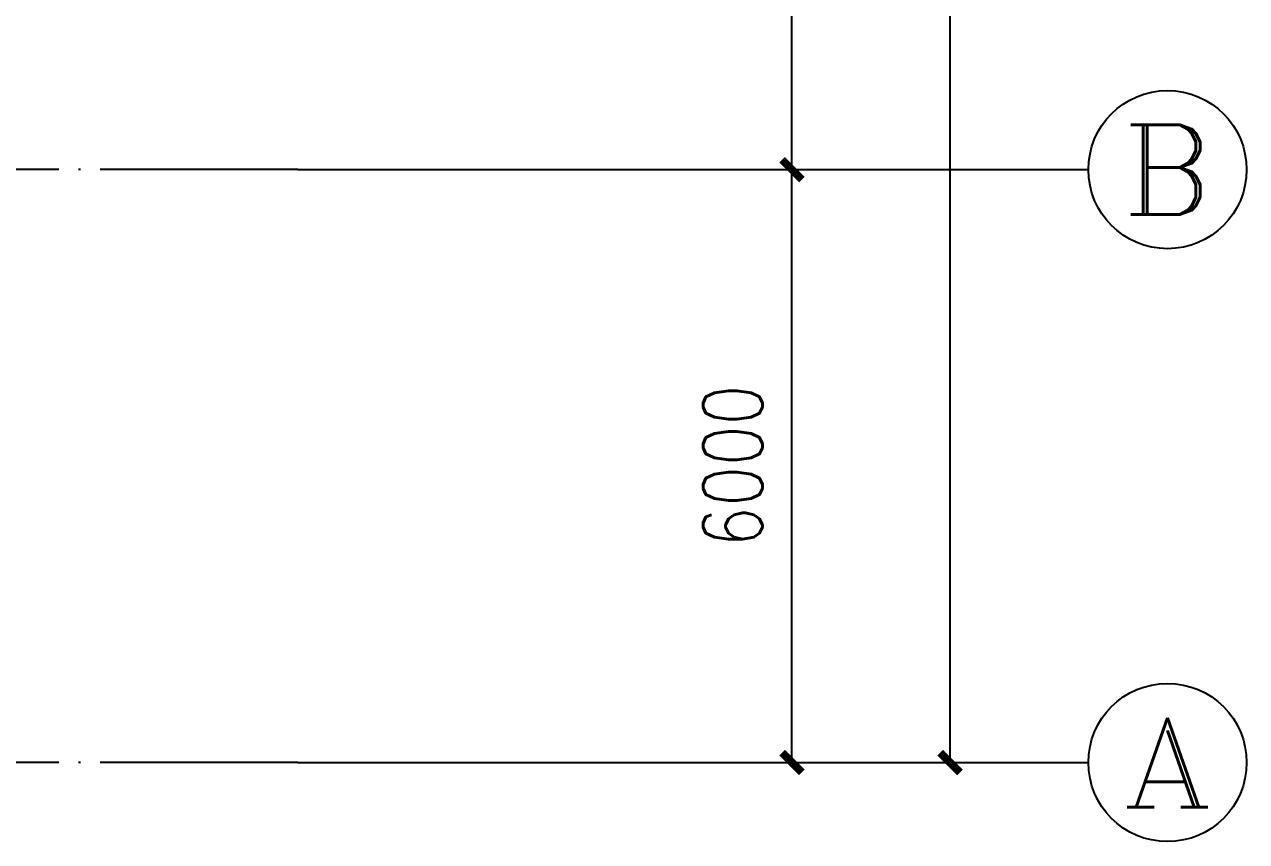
# Model space of a CAD drawing. Extents: x 3757684 to 3906284, y -130571 to 413559.
# Drawn here: x 3879973 to 3892340, y 214465 to 222734 of the extents above; entities that cross this region are included whole.
import ezdxf
from ezdxf.enums import TextEntityAlignment as Align

# ---------------------------------------------------------------- set-up
doc = ezdxf.new("R2010")
doc.units = 0
doc.header["$LTSCALE"] = 1000
doc.header["$MEASUREMENT"] = 0
doc.linetypes.add('DOTE', pattern=[2.42, 2, -0.2, 0.02, -0.2])
doc.layers.get('0').update_dxf_attribs({"color": 4, "linetype": 'CONTINUOUS'})
doc.layers.get('Defpoints').update_dxf_attribs({"linetype": 'CONTINUOUS'})
for name, color, linetype in [('AXIS', 3, 'CONTINUOUS'), ('AXIS_TEXT', 7, 'CONTINUOUS'), ('DOTE', 1, 'CONTINUOUS')]:
    doc.layers.add(name, color=color, linetype=linetype)
doc.styles.add('_TCH_AXIS', font='COMPLEX', dxfattribs={"bigfont": 'GBCBIG'})
doc.styles.add('COMPLEX', font='COMPLEX')
doc.styles.add('DIM_FONT', font='SIMPLEX.shx', dxfattribs={"width": 0.8})
doc.dimstyles.new('DIMN200', dxfattribs={"dimscale": 2, "dimtxt": 300, "dimasz": 100, "dimexe": 250, "dimexo": 300, "dimgap": 150, "dimtad": 1, "dimdec": 0, "dimzin": 0, "dimdsep": 46, "dimtxsty": 'DIM_FONT', "dimblk": 'ARCHTICK', "dimcen": 0.09, "dimclrt": 7, "dimazin": 2, "dimtfac": 1, "dimtdec": 0, "dimtix": 1, "dimtmove": 2, "dimatfit": 3, "dimfxl": 0, "dimtolj": 1, "dimtzin": 0, "dimarcsym": 0})

# ---------------------------------------------------------------- blocks, each defined once
blk = doc.blocks.new('_ArchTick')
at = {"color": 0, "linetype": 'ByBlock', "const_width": 0.4}
blk.add_lwpolyline([(-0.5, -0.5), (0.5, 0.5)], dxfattribs=at)
blk = doc.blocks.new('*D136')
at = {"layer": 'AXIS', "color": 0, "lineweight": -2}
for p, q in [((3883340, 221265), (3888240, 221265)), ((3887740, 215265), (3887740, 221265)), ((3883340, 215265), (3888240, 215265))]:
    blk.add_line(p, q, dxfattribs=at)
at = {"layer": 'Defpoints', "color": 0}
for p in [(3882740, 221265), (3887740, 221265), (3882740, 215265)]:
    blk.add_point(p, dxfattribs=at)
at = {"layer": 'AXIS', "color": 0, "lineweight": -2, "xscale": 200, "yscale": 200, "zscale": 200}
for p, rotation in [((3887740, 221265), 90), ((3887740, 215265), 270)]:
    blk.add_blockref('_ArchTick', p, dxfattribs=dict(at, rotation=rotation))
at = {"layer": 'AXIS', "color": 7, "insert": (3887140, 218265), "char_height": 600, "attachment_point": 5, "rotation": 90, "style": 'DIM_FONT'}
blk.add_mtext('\\A1;6000', dxfattribs=at)
blk = doc.blocks.new('*D137')
at = {"layer": 'AXIS', "color": 0, "lineweight": -2}
for p, q in [((3883340, 227265), (3888240, 227265)), ((3887740, 221265), (3887740, 227265)), ((3883340, 221265), (3888240, 221265))]:
    blk.add_line(p, q, dxfattribs=at)
at = {"layer": 'Defpoints', "color": 0}
for p in [(3882740, 227265), (3887740, 227265), (3882740, 221265)]:
    blk.add_point(p, dxfattribs=at)
at = {"layer": 'AXIS', "color": 0, "lineweight": -2, "xscale": 200, "yscale": 200, "zscale": 200}
for p, rotation in [((3887740, 227265), 90), ((3887740, 221265), 270)]:
    blk.add_blockref('_ArchTick', p, dxfattribs=dict(at, rotation=rotation))
at = {"layer": 'AXIS', "color": 7, "insert": (3887140, 224265), "char_height": 600, "attachment_point": 5, "rotation": 90, "style": 'DIM_FONT'}
blk.add_mtext('\\A1;6000', dxfattribs=at)
blk = doc.blocks.new('*D140')
at = {"layer": 'AXIS', "color": 0, "lineweight": -2}
for p, q in [((3883340, 239265), (3889840, 239265)), ((3889340, 215265), (3889340, 239265)), ((3883340, 215265), (3889840, 215265))]:
    blk.add_line(p, q, dxfattribs=at)
at = {"layer": 'Defpoints', "color": 0}
for p in [(3882740, 239265), (3889340, 239265), (3882740, 215265)]:
    blk.add_point(p, dxfattribs=at)
at = {"layer": 'AXIS', "color": 0, "lineweight": -2, "xscale": 200, "yscale": 200, "zscale": 200}
for p, rotation in [((3889340, 239265), 90), ((3889340, 215265), 270)]:
    blk.add_blockref('_ArchTick', p, dxfattribs=dict(at, rotation=rotation))
at = {"layer": 'AXIS', "color": 7, "insert": (3888740, 227265), "char_height": 600, "attachment_point": 5, "rotation": 90, "style": 'DIM_FONT'}
blk.add_mtext('\\A1;24000', dxfattribs=at)
blk = doc.blocks.new('_AXISO')
blk.add_circle((0, 0), 0.5)
at = {"layer": 'AXIS_TEXT', "style": 'COMPLEX', "width": 1.041667}
blk.add_attdef('A', text='', height=0.56, dxfattribs=at).set_placement((-0.25, -0.28), (0.25, -0.28), align=Align.FIT)

msp = doc.modelspace()

# ---------------------------------------------------------------- linework, layer by layer
at = {"layer": 'AXIS'}
for p, q in [((3882739.8, 221265.2), (3890739.8, 221265.2)), ((3882739.8, 215265.2), (3890739.8, 215265.2))]:
    msp.add_line(p, q, dxfattribs=at)
at = {"layer": 'DOTE', "linetype": 'DOTE'}
for p, q in [((3882739.8, 221265.2, 0), (3784688, 221265.2, 0)), ((3882739.8, 215265.2, 0), (3784688, 215265.2, 0))]:
    msp.add_line(p, q, dxfattribs=at)

# ---------------------------------------------------------------- block references
at = {"layer": 'AXIS'}
ref = msp.add_blockref('_AXISO', (3891539.8, 221265.2), dxfattribs=dict(at, xscale=1600, yscale=1600, zscale=1600))
ref.add_attrib('A', 'B', dxfattribs={"layer": 'AXIS_TEXT', "height": 905.1, "style": '_TCH_AXIS', "width": 1.235294}).set_placement((3891087.3, 220812.6), (3891992.3, 220812.6), align=Align.FIT)
ref = msp.add_blockref('_AXISO', (3891539.8, 215265.2), dxfattribs=dict(at, xscale=1600, yscale=1600, zscale=1600))
ref.add_attrib('A', 'A', dxfattribs={"layer": 'AXIS_TEXT', "height": 905.1, "style": '_TCH_AXIS', "width": 1.166667}).set_placement((3891087.3, 214812.6), (3891992.3, 214812.6), align=Align.FIT)

# ---------------------------------------------------------------- dimensions: what is measured, and where the dimension line sits
for p1, p2, distance, picture, middle in [((3882739.8, 215265.2), (3882739.8, 239265.2), -6600, '*D140', (3888739.8, 227265.2)), ((3882739.8, 221265.2), (3882739.8, 227265.2), -5000, '*D137', (3887139.8, 224265.2)), ((3882739.8, 215265.2), (3882739.8, 221265.2), -5000, '*D136', (3887139.8, 218265.2))]:
    dim = msp.add_aligned_dim(p1=p1, p2=p2, distance=distance, dimstyle='DIMN200', dxfattribs=at)
    dim.commit()
    dim.dimension.update_dxf_attribs({"geometry": picture, "text_midpoint": middle})

doc.saveas('drawing.dxf')
